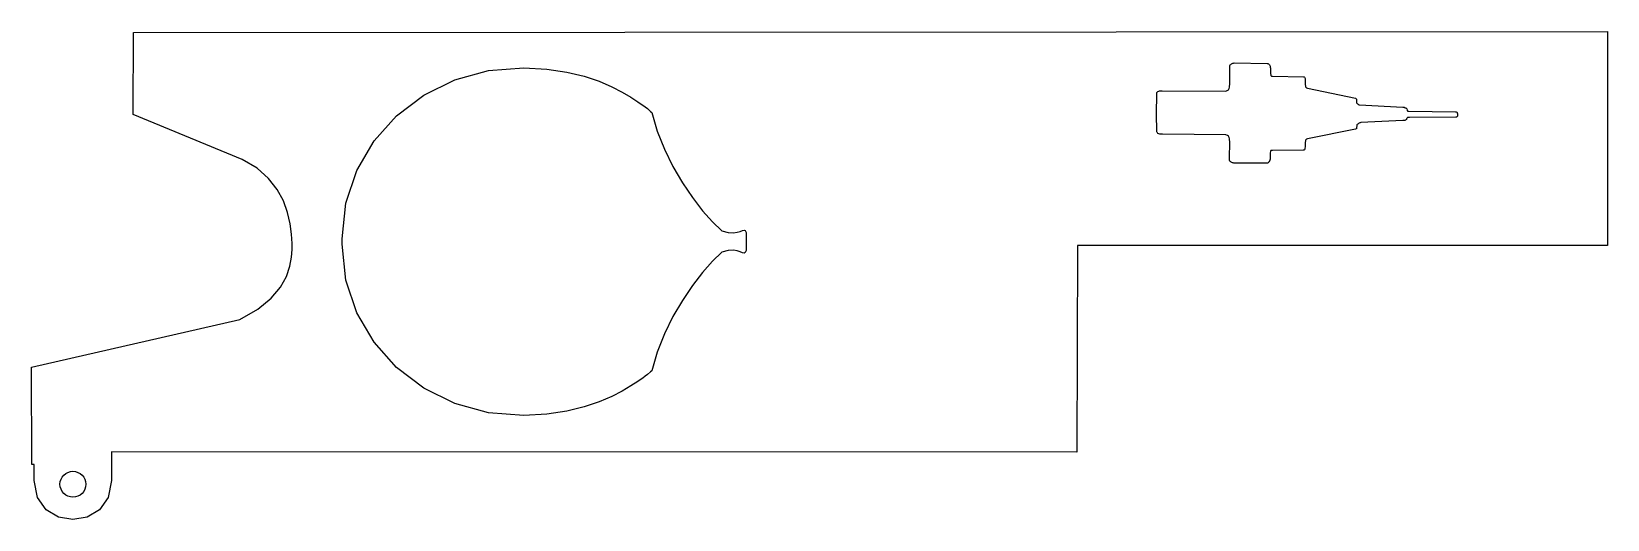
# Model space of a CAD drawing. Extents: x -100 to 100, y 35 to 97.
import ezdxf

# ---------------------------------------------------------------- set-up
doc = ezdxf.new("R2010")
doc.units = 0
doc.layers.add('CAPA_1', color=7, linetype='CONTINUOUS')

msp = doc.modelspace()

# ---------------------------------------------------------------- linework, layer by layer
at = {"layer": 'CAPA_1', "color": 2}
for points in [[(-87.2173, 86.3494), (-87.1997, 96.7245), (99.5453, 96.8605), (99.5344, 69.7405), (32.4058, 69.7493), (32.3256, 43.5787), (-89.9566, 43.6083), (-89.9672, 39.9927), (-90.3802, 37.8297), (-91.4894, 36.285), (-93.0626, 35.3587), (-94.868, 35.051), (-96.6733, 35.3619), (-98.2466, 36.2917), (-99.3558, 37.8403), (-99.7689, 40.0081), (-99.7667, 42.0313), (-100.0638, 42.0346), (-100.1084, 54.3442), (-73.7051, 60.3763), (-71.4225, 61.7037), (-69.7393, 63.0884), (-68.5637, 64.4841), (-67.8041, 65.8445), (-67.3686, 67.1234), (-67.1657, 68.2743), (-67.1036, 69.251), (-67.0905, 70.0072), (-67.168, 71.1741), (-67.3411, 72.4989), (-67.6637, 73.9258), (-68.1901, 75.3992), (-68.9742, 76.8634), (-70.0702, 78.2626), (-71.5322, 79.5412), (-73.4142, 80.6434), (-87.2173, 86.3494)], [(-23.3062, 87.9727), (-22.9833, 87.7604), (-22.6651, 87.5339), (-22.3635, 87.3062), (-22.0903, 87.0905), (-21.6762, 86.7474), (-21.5172, 86.6097), (-20.8368, 84.2396), (-19.9307, 81.9406), (-18.8509, 79.7476), (-17.6496, 77.6954), (-16.3788, 75.8189), (-15.0905, 74.1531), (-13.8369, 72.7328), (-12.6699, 71.5928), (-11.8481, 71.3895), (-11.1974, 71.3524), (-10.6945, 71.4238), (-10.3162, 71.5458), (-10.0391, 71.6605), (-9.84, 71.7101), (-9.6957, 71.6367), (-9.583, 71.3826), (-9.583, 70.4085), (-9.583, 70.0875), (-9.583, 70.0723), (-9.583, 70.0571), (-9.583, 70.0418), (-9.583, 70.0266), (-9.583, 70.0114), (-9.583, 69.9962), (-9.583, 69.981), (-9.583, 69.9657), (-9.583, 69.9623), (-9.583, 69.1135), (-9.6957, 68.8594), (-9.84, 68.786), (-10.0391, 68.8356), (-10.3162, 68.9504), (-10.6945, 69.0723), (-11.1974, 69.1437), (-11.8481, 69.1066), (-12.6699, 68.9033), (-13.8369, 67.7633), (-15.0905, 66.343), (-16.3788, 64.6772), (-17.6496, 62.8007), (-18.8509, 60.7485), (-19.9307, 58.5555), (-20.8368, 56.2565), (-21.5172, 53.8864), (-21.6762, 53.7487), (-22.0903, 53.4056), (-22.3635, 53.1899), (-22.6651, 52.9622), (-22.9833, 52.7357), (-23.3062, 52.5234), (-24.1876, 51.9696), (-25.2786, 51.3221), (-26.606, 50.6302), (-28.1965, 49.9431), (-30.0767, 49.3099), (-32.2734, 48.7798), (-34.8134, 48.402), (-37.7233, 48.2257), (-42.2297, 48.5785), (-46.4948, 49.76), (-50.4064, 51.6927), (-53.8524, 54.2991), (-56.7205, 57.5017), (-58.8986, 61.2228), (-60.2744, 65.385), (-60.7359, 69.9107), (-60.7359, 70.5854), (-60.2744, 75.1111), (-58.8986, 79.2733), (-56.7205, 82.9945), (-53.8524, 86.197), (-50.4064, 88.8034), (-46.4948, 90.7361), (-42.2297, 91.9176), (-37.7233, 92.2704), (-34.8134, 92.0941), (-32.2734, 91.7163), (-30.0767, 91.1862), (-28.1965, 90.553), (-26.606, 89.8659), (-25.2786, 89.174), (-24.1876, 88.5265), (-23.3062, 87.9727)], [(80.2994, 86.6897), (80.3817, 86.6787), (80.4428, 86.6504), (80.4859, 86.6094), (80.5141, 86.5601), (80.5389, 86.4548), (80.5427, 86.3704), (80.5448, 86.2767), (80.5341, 86.1508), (80.5134, 86.0908), (80.4769, 86.0406), (80.4205, 86.0063), (80.34, 85.9938), (74.4441, 85.9866), (74.352, 85.9851), (74.2791, 85.9745), (74.2222, 85.9546), (74.1775, 85.9251), (74.111, 85.8361), (74.0517, 85.7054), (73.9439, 85.6232), (73.8616, 85.5939), (73.7709, 85.59), (73.6376, 85.5842), (68.2836, 85.322), (68.2239, 85.3132), (68.1512, 85.2868), (68.0716, 85.2465), (67.9914, 85.196), (67.9167, 85.1389), (67.8539, 85.0791), (67.8091, 85.0201), (67.7885, 84.9658), (67.7607, 84.6477), (67.753, 84.5852), (67.735, 84.5457), (67.6953, 84.5198), (67.6224, 84.4983), (61.5255, 83.2575), (61.4262, 83.2214), (61.3533, 83.1658), (61.3026, 83.0933), (61.2701, 83.0068), (61.2427, 82.803), (61.2381, 82.5769), (61.2353, 82.3012), (61.2156, 82.0597), (61.1893, 81.963), (61.1467, 81.8883), (61.0837, 81.8402), (60.9964, 81.8231), (57.1058, 81.7846), (57.0174, 81.7887), (56.9506, 81.7899), (56.9018, 81.7717), (56.8675, 81.7174), (56.8289, 81.4343), (56.8068, 80.8077), (56.7953, 80.6744), (56.7694, 80.555), (56.7303, 80.4506), (56.6792, 80.3622), (56.6174, 80.2909), (56.5463, 80.238), (56.4669, 80.2045), (56.3807, 80.1915), (52.2276, 80.2013), (52.1432, 80.2107), (52.0507, 80.2366), (51.9561, 80.276), (51.8654, 80.3258), (51.7843, 80.3829), (51.719, 80.4444), (51.6753, 80.507), (51.6591, 80.5679), (51.6803, 81.3901), (51.6881, 82.2711), (51.6963, 82.8127), (51.6688, 83.2714), (51.6173, 83.4558), (51.5279, 83.6031), (51.3906, 83.7077), (51.1959, 83.764), (43.1526, 83.847), (42.9711, 83.8561), (42.8197, 83.8768), (42.6968, 83.9091), (42.6007, 83.9533), (42.5297, 84.0094), (42.4822, 84.0777), (42.4564, 84.1582), (42.4508, 84.2513), (42.4317, 86.4044), (42.4382, 88.9609), (42.4452, 89.0539), (42.472, 89.1341), (42.5205, 89.2017), (42.5923, 89.2569), (42.689, 89.2997), (42.8123, 89.3303), (42.964, 89.3488), (43.1456, 89.3554), (51.1893, 89.3262), (51.3848, 89.3798), (51.5235, 89.4824), (51.615, 89.6284), (51.669, 89.8122), (51.7029, 90.2704), (51.7023, 90.812), (51.7068, 91.6931), (51.697, 92.5155), (51.7141, 92.5761), (51.7587, 92.6381), (51.8249, 92.6986), (51.9067, 92.7546), (51.9982, 92.8031), (52.0933, 92.8412), (52.1862, 92.8658), (52.2707, 92.8741), (56.4235, 92.8259), (56.5095, 92.8117), (56.5884, 92.777), (56.6588, 92.7231), (56.7196, 92.6511), (56.7694, 92.562), (56.8071, 92.457), (56.8313, 92.3372), (56.8409, 92.2038), (56.8542, 91.577), (56.889, 91.2933), (56.9224, 91.2386), (56.971, 91.2197), (57.0379, 91.22), (57.1263, 91.2228), (61.0159, 91.13), (61.103, 91.1117), (61.1653, 91.0627), (61.2068, 90.9874), (61.2318, 90.8903), (61.2481, 90.6485), (61.2471, 90.3729), (61.2485, 90.1467), (61.273, 89.9426), (61.3043, 89.8556), (61.354, 89.7825), (61.4261, 89.7258), (61.5249, 89.6883), (67.6082, 88.432), (67.6526, 88.403), (67.6959, 88.3517), (67.7284, 88.2854), (67.7402, 88.2113), (67.7668, 87.8481), (67.8027, 87.7833), (67.8468, 87.7285), (67.8966, 87.6829), (67.9498, 87.6456), (68.0561, 87.5922), (68.1463, 87.5615), (73.6115, 87.2952), (73.776, 87.2639), (73.9268, 87.2092), (73.9917, 87.1745), (74.0466, 87.1356), (74.0894, 87.0932), (74.118, 87.0478), (74.1549, 86.9192), (74.1748, 86.8356), (74.1948, 86.8089), (74.2304, 86.7911), (74.2881, 86.7816), (74.3745, 86.7796), (80.2994, 86.6897)], [(-94.8599, 41.151), (-94.5293, 41.1177), (-94.2214, 41.0221), (-93.9427, 40.8709), (-93.7, 40.6706), (-93.4996, 40.4278), (-93.3484, 40.1491), (-93.2528, 39.8412), (-93.2195, 39.5106), (-93.2528, 39.18), (-93.3484, 38.8721), (-93.4996, 38.5934), (-93.7, 38.3507), (-93.9427, 38.1503), (-94.2214, 37.9991), (-94.5293, 37.9035), (-94.8599, 37.8702), (-95.1905, 37.9035), (-95.4984, 37.9991), (-95.7771, 38.1503), (-96.0199, 38.3507), (-96.2202, 38.5934), (-96.3714, 38.8721), (-96.467, 39.18), (-96.5003, 39.5106), (-96.467, 39.8412), (-96.3714, 40.1491), (-96.2202, 40.4278), (-96.0199, 40.6706), (-95.7771, 40.8709), (-95.4984, 41.0221), (-95.1905, 41.1177), (-94.8599, 41.151)]]:
    msp.add_lwpolyline(points, close=True, dxfattribs=at)

doc.saveas('drawing.dxf')
